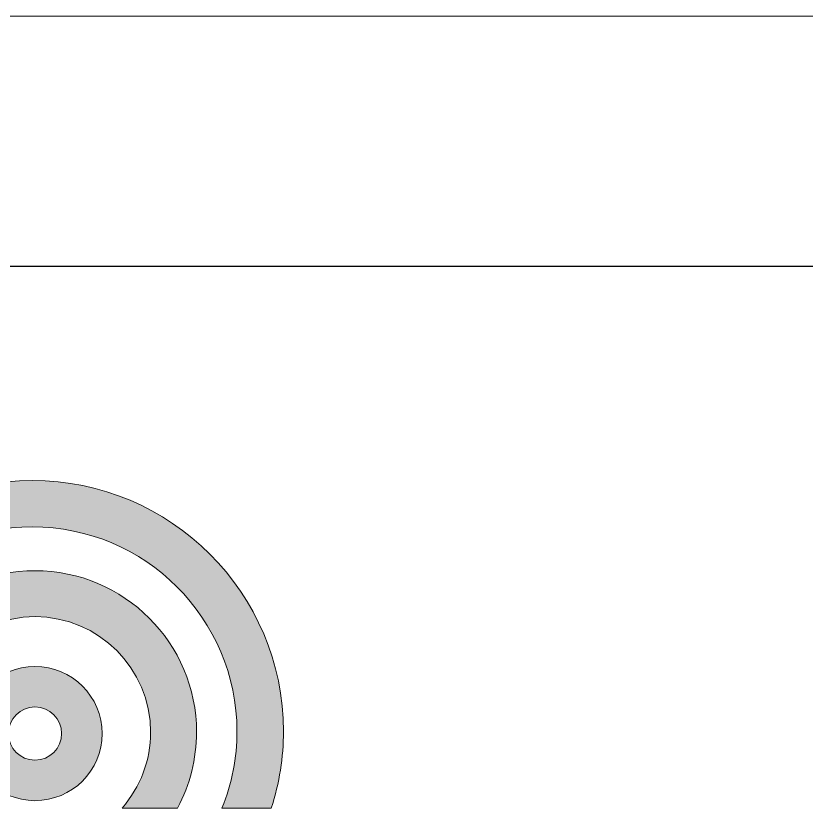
# Model space of a CAD drawing. Header units: millimetres. Extents: x -396231 to 224016, y 0 to 56679.
# Drawn here: x -49740 to -47844, y 54751 to 56679 of the extents above; entities that cross this region are included whole.
import ezdxf

# ---------------------------------------------------------------- set-up
doc = ezdxf.new("R2010")
doc.units = ezdxf.units.MM
doc.layers.add('Layer 1', color=7, linetype='Continuous')
doc.layers.add('Plot 설정선', color=251, linetype='Continuous', lineweight=9, plot=False)
doc.layers.add('WIPCO', color=3, linetype='Continuous', lineweight=9)

# ---------------------------------------------------------------- blocks, each defined once
blk = doc.blocks.new('wipco')
h = blk.add_hatch(color=177)
h.dxf.hatch_style = 1
edge = h.paths.add_edge_path()
edge.add_spline(control_points=[(103247.7, 2516.69), (103247.7, 2549.87), (103220.69, 2576.87), (103187.5, 2576.87)], knot_values=[9, 9, 9, 9, 10, 10, 10, 10], degree=3, periodic=0)
edge.add_spline(control_points=[(103187.5, 2576.87), (103154.31, 2576.87), (103127.31, 2549.87), (103127.31, 2516.69)], knot_values=[0, 0, 0, 0, 1, 1, 1, 1], degree=3, periodic=0)
edge.add_spline(control_points=[(103127.31, 2516.69), (103127.31, 2510.49), (103128.29, 2504.3), (103130.23, 2498.3), (103130.23, 2498.3), (103142.05, 2498.3), (103142.05, 2498.3)], knot_values=[1, 1, 1, 1, 2, 2, 2, 3, 3, 3, 3], degree=3, periodic=0)
edge.add_spline(control_points=[(103142.05, 2498.3), (103139.67, 2504.16), (103138.45, 2510.34), (103138.45, 2516.69)], knot_values=[3, 3, 3, 3, 4, 4, 4, 4], degree=3, periodic=0)
edge.add_spline(control_points=[(103138.45, 2516.69), (103138.45, 2543.72), (103160.46, 2565.73), (103187.5, 2565.73)], knot_values=[4, 4, 4, 4, 5, 5, 5, 5], degree=3, periodic=0)
edge.add_spline(control_points=[(103187.5, 2565.73), (103214.55, 2565.73), (103236.55, 2543.72), (103236.55, 2516.69)], knot_values=[5, 5, 5, 5, 6, 6, 6, 6], degree=3, periodic=0)
edge.add_spline(control_points=[(103236.55, 2516.69), (103236.55, 2510.34), (103235.34, 2504.16), (103232.96, 2498.3), (103232.96, 2498.3), (103244.78, 2498.3), (103244.78, 2498.3)], knot_values=[6, 6, 6, 6, 7, 7, 7, 8, 8, 8, 8], degree=3, periodic=0)
edge.add_spline(control_points=[(103244.78, 2498.3), (103246.72, 2504.31), (103247.7, 2510.49), (103247.7, 2516.69)], knot_values=[8, 8, 8, 8, 9, 9, 9, 9], degree=3, periodic=0)
h = blk.add_hatch(color=177)
h.dxf.hatch_style = 1
edge = h.paths.add_edge_path(flags=17)
edge.add_spline(control_points=[(103188.13, 2544.2), (103203.41, 2544.2), (103215.85, 2531.76), (103215.85, 2516.49)], knot_values=[5, 5, 5, 5, 6, 6, 6, 6], degree=3, periodic=0)
edge.add_spline(control_points=[(103215.85, 2516.49), (103215.85, 2509.75), (103213.43, 2503.36), (103209, 2498.3), (103209, 2498.3), (103222.31, 2498.3), (103222.31, 2498.3)], knot_values=[6, 6, 6, 6, 7, 7, 7, 8, 8, 8, 8], degree=3, periodic=0)
edge.add_spline(control_points=[(103222.31, 2498.3), (103225.29, 2503.87), (103226.86, 2510.15), (103226.86, 2516.49)], knot_values=[8, 8, 8, 8, 9, 9, 9, 9], degree=3, periodic=0)
edge.add_spline(control_points=[(103226.86, 2516.49), (103226.86, 2537.84), (103209.49, 2555.22), (103188.13, 2555.22)], knot_values=[9, 9, 9, 9, 10, 10, 10, 10], degree=3, periodic=0)
edge.add_spline(control_points=[(103188.13, 2555.22), (103166.78, 2555.22), (103149.4, 2537.84), (103149.4, 2516.49)], knot_values=[0, 0, 0, 0, 1, 1, 1, 1], degree=3, periodic=0)
edge.add_spline(control_points=[(103149.4, 2516.49), (103149.4, 2510.15), (103150.98, 2503.87), (103153.95, 2498.3), (103153.95, 2498.3), (103167.26, 2498.3), (103167.26, 2498.3)], knot_values=[1, 1, 1, 1, 2, 2, 2, 3, 3, 3, 3], degree=3, periodic=0)
edge.add_spline(control_points=[(103167.26, 2498.3), (103162.84, 2503.36), (103160.42, 2509.76), (103160.42, 2516.49)], knot_values=[3, 3, 3, 3, 4, 4, 4, 4], degree=3, periodic=0)
edge.add_spline(control_points=[(103160.42, 2516.49), (103160.42, 2531.76), (103172.85, 2544.2), (103188.13, 2544.2)], knot_values=[4, 4, 4, 4, 5, 5, 5, 5], degree=3, periodic=0)
h = blk.add_hatch(color=1)
h.dxf.hatch_style = 1
edge = h.paths.add_edge_path()
edge.add_spline(control_points=[(103204.22, 2516.16), (103204.22, 2525.04), (103197, 2532.26), (103188.12, 2532.26)], knot_values=[3, 3, 3, 3, 4, 4, 4, 4], degree=3, periodic=0)
edge.add_spline(control_points=[(103188.12, 2532.26), (103179.25, 2532.26), (103172.02, 2525.04), (103172.02, 2516.16)], knot_values=[0, 0, 0, 0, 1, 1, 1, 1], degree=3, periodic=0)
edge.add_spline(control_points=[(103172.02, 2516.16), (103172.02, 2507.28), (103179.25, 2500.07), (103188.12, 2500.07)], knot_values=[1, 1, 1, 1, 2, 2, 2, 2], degree=3, periodic=0)
edge.add_spline(control_points=[(103188.12, 2500.07), (103197, 2500.07), (103204.22, 2507.28), (103204.22, 2516.16)], knot_values=[2, 2, 2, 2, 3, 3, 3, 3], degree=3, periodic=0)
edge = h.paths.add_edge_path(flags=16)
edge.add_spline(control_points=[(103188.12, 2522.55), (103191.65, 2522.55), (103194.51, 2519.68), (103194.51, 2516.16)], knot_values=[2, 2, 2, 2, 3, 3, 3, 3], degree=3, periodic=0)
edge.add_spline(control_points=[(103194.51, 2516.16), (103194.51, 2512.64), (103191.65, 2509.78), (103188.12, 2509.78)], knot_values=[3, 3, 3, 3, 4, 4, 4, 4], degree=3, periodic=0)
edge.add_spline(control_points=[(103188.12, 2509.78), (103184.6, 2509.78), (103181.74, 2512.64), (103181.74, 2516.16)], knot_values=[0, 0, 0, 0, 1, 1, 1, 1], degree=3, periodic=0)
edge.add_spline(control_points=[(103181.74, 2516.16), (103181.74, 2519.68), (103184.6, 2522.55), (103188.12, 2522.55)], knot_values=[1, 1, 1, 1, 2, 2, 2, 2], degree=3, periodic=0)
at = {"layer": 'Layer 1', "color": 7, "lineweight": 9}
for points, knots in [([(103187.5, 2576.87), (103154.31, 2576.87), (103127.31, 2549.87), (103127.31, 2516.69), (103127.31, 2510.49), (103128.29, 2504.3), (103130.23, 2498.3), (103130.23, 2498.3), (103142.05, 2498.3), (103142.05, 2498.3), (103139.67, 2504.16), (103138.45, 2510.34), (103138.45, 2516.69), (103138.45, 2543.72), (103160.46, 2565.73), (103187.5, 2565.73), (103214.55, 2565.73), (103236.55, 2543.72), (103236.55, 2516.69), (103236.55, 2510.34), (103235.34, 2504.16), (103232.96, 2498.3), (103232.96, 2498.3), (103244.78, 2498.3), (103244.78, 2498.3), (103246.72, 2504.31), (103247.7, 2510.49), (103247.7, 2516.69), (103247.7, 2549.87), (103220.69, 2576.87), (103187.5, 2576.87)], [0, 0, 0, 0, 1, 1, 1, 2, 2, 2, 3, 3, 3, 4, 4, 4, 5, 5, 5, 6, 6, 6, 7, 7, 7, 8, 8, 8, 9, 9, 9, 10, 10, 10, 10]), ([(103188.13, 2555.22), (103166.78, 2555.22), (103149.4, 2537.84), (103149.4, 2516.49), (103149.4, 2510.15), (103150.98, 2503.87), (103153.95, 2498.3), (103153.95, 2498.3), (103167.26, 2498.3), (103167.26, 2498.3), (103162.84, 2503.36), (103160.42, 2509.76), (103160.42, 2516.49), (103160.42, 2531.76), (103172.85, 2544.2), (103188.13, 2544.2), (103203.41, 2544.2), (103215.85, 2531.76), (103215.85, 2516.49), (103215.85, 2509.75), (103213.43, 2503.36), (103209, 2498.3), (103209, 2498.3), (103222.31, 2498.3), (103222.31, 2498.3), (103225.29, 2503.87), (103226.86, 2510.15), (103226.86, 2516.49), (103226.86, 2537.84), (103209.49, 2555.22), (103188.13, 2555.22)], [0, 0, 0, 0, 1, 1, 1, 2, 2, 2, 3, 3, 3, 4, 4, 4, 5, 5, 5, 6, 6, 6, 7, 7, 7, 8, 8, 8, 9, 9, 9, 10, 10, 10, 10]), ([(103188.12, 2532.26), (103179.25, 2532.26), (103172.02, 2525.04), (103172.02, 2516.16), (103172.02, 2507.28), (103179.25, 2500.07), (103188.12, 2500.07), (103197, 2500.07), (103204.22, 2507.28), (103204.22, 2516.16), (103204.22, 2525.04), (103197, 2532.26), (103188.12, 2532.26)], [0, 0, 0, 0, 1, 1, 1, 2, 2, 2, 3, 3, 3, 4, 4, 4, 4]), ([(103188.12, 2509.78), (103184.6, 2509.78), (103181.74, 2512.64), (103181.74, 2516.16), (103181.74, 2519.68), (103184.6, 2522.55), (103188.12, 2522.55), (103191.65, 2522.55), (103194.51, 2519.68), (103194.51, 2516.16), (103194.51, 2512.64), (103191.65, 2509.78), (103188.12, 2509.78)], [0, 0, 0, 0, 1, 1, 1, 2, 2, 2, 3, 3, 3, 4, 4, 4, 4])]:
    blk.add_open_spline(points, degree=3, knots=knots, dxfattribs=at)

msp = doc.modelspace()

# ---------------------------------------------------------------- linework, layer by layer
at = {"layer": 'Plot 설정선'}
msp.add_lwpolyline([(-126230.7, 56678.6), (-126230.7, 0), (-126230.7, 56678.6), (-45983.7, 56678.6), (-126230.7, 56678.6), (-126230.7, 0), (-126230.7, 56678.6), (-45983.7, 56678.6), (-45983.7, 0), (-126230.7, 0), (-45983.7, 0), (-45983.7, 56678.6), (-45983.7, 0), (-126230.7, 0)], dxfattribs=at)
at = {"layer": 'WIPCO', "color": 3, "lineweight": -3}
msp.add_lwpolyline([(-46583.7, 600), (-125630.7, 600), (-125630.7, 56078.6), (-46583.7, 56078.6)], close=True, dxfattribs=at)

# ---------------------------------------------------------------- block references
at = {"layer": 'WIPCO', "xscale": 9.999999999999998, "yscale": 9.999999999999998, "zscale": 9.999999999999998}
msp.add_blockref('wipco', (-1081576.1, 29796.2), dxfattribs=at)

doc.saveas('drawing.dxf')
